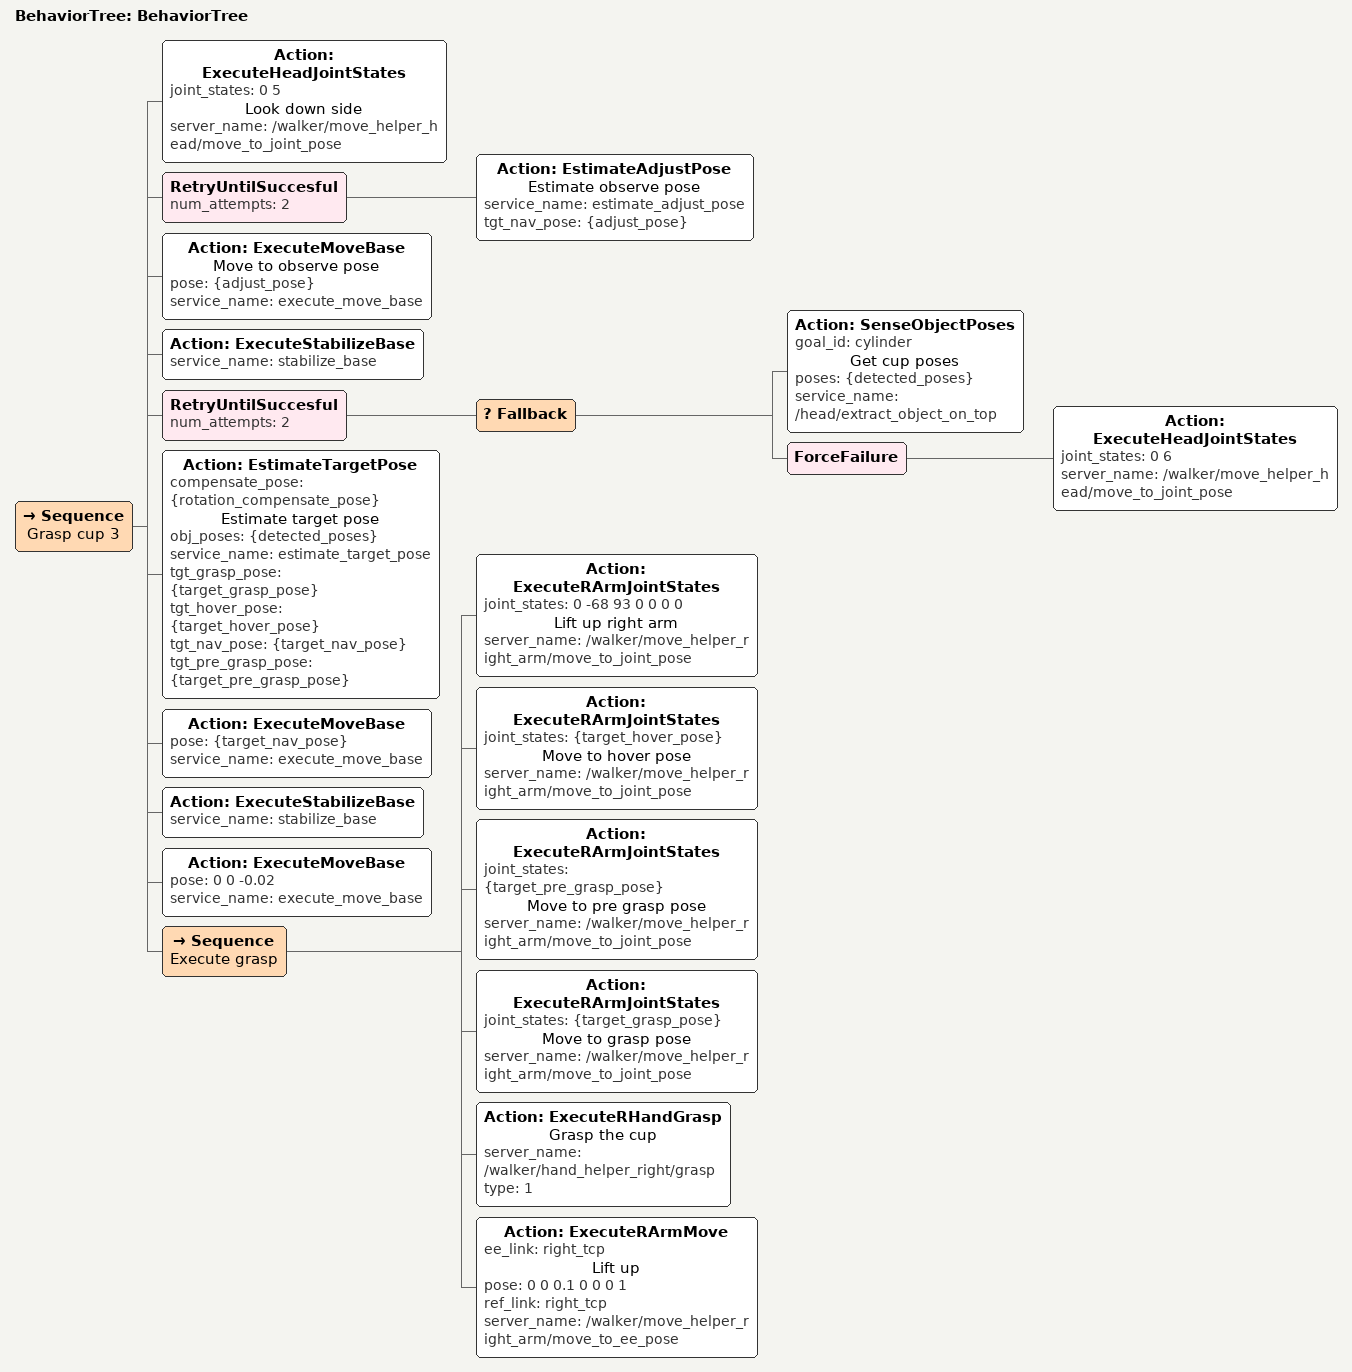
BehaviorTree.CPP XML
<?xml version="1.0"?>
<root main_tree_to_execute="BehaviorTree">
    <BehaviorTree ID="BehaviorTree">
        <Sequence name="Grasp cup 3">
            <Action ID="ExecuteHeadJointStates" joint_states="0 5" name="Look down side" server_name="/walker/move_helper_head/move_to_joint_pose"/>
            <RetryUntilSuccesful num_attempts="2">
                <Action ID="EstimateAdjustPose" name="Estimate observe pose" service_name="estimate_adjust_pose" tgt_nav_pose="{adjust_pose}"/>
            </RetryUntilSuccesful>
            <Action ID="ExecuteMoveBase" name="Move to observe pose" pose="{adjust_pose}" service_name="execute_move_base"/>
            <Action ID="ExecuteStabilizeBase" service_name="stabilize_base"/>
            <RetryUntilSuccesful num_attempts="2">
                <Fallback>
                    <Action ID="SenseObjectPoses" goal_id="cylinder" name="Get cup poses" poses="{detected_poses}" service_name="/head/extract_object_on_top"/>
                    <ForceFailure>
                        <Action ID="ExecuteHeadJointStates" joint_states="0 6" server_name="/walker/move_helper_head/move_to_joint_pose"/>
                    </ForceFailure>
                </Fallback>
            </RetryUntilSuccesful>
            <Action ID="EstimateTargetPose" compensate_pose="{rotation_compensate_pose}" name="Estimate target pose" obj_poses="{detected_poses}" service_name="estimate_target_pose" tgt_grasp_pose="{target_grasp_pose}" tgt_hover_pose="{target_hover_pose}" tgt_nav_pose="{target_nav_pose}" tgt_pre_grasp_pose="{target_pre_grasp_pose}"/>
            <Action ID="ExecuteMoveBase" pose="{target_nav_pose}" service_name="execute_move_base"/>
            <Action ID="ExecuteStabilizeBase" service_name="stabilize_base"/>
            <Action ID="ExecuteMoveBase" pose="0 0 -0.02" service_name="execute_move_base"/>
            <Sequence name="Execute grasp">
                <Action ID="ExecuteRArmJointStates" joint_states="0 -68 93 0 0 0 0" name="Lift up right arm" server_name="/walker/move_helper_right_arm/move_to_joint_pose"/>
                <Action ID="ExecuteRArmJointStates" joint_states="{target_hover_pose}" name="Move to hover pose" server_name="/walker/move_helper_right_arm/move_to_joint_pose"/>
                <Action ID="ExecuteRArmJointStates" joint_states="{target_pre_grasp_pose}" name="Move to pre grasp pose" server_name="/walker/move_helper_right_arm/move_to_joint_pose"/>
                <Action ID="ExecuteRArmJointStates" joint_states="{target_grasp_pose}" name="Move to grasp pose" server_name="/walker/move_helper_right_arm/move_to_joint_pose"/>
                <Action ID="ExecuteRHandGrasp" name="Grasp the cup" server_name="/walker/hand_helper_right/grasp" type="1"/>
                <Action ID="ExecuteRArmMove" ee_link="right_tcp" name="Lift up" pose="0 0 0.1 0 0 0 1" ref_link="right_tcp" server_name="/walker/move_helper_right_arm/move_to_ee_pose"/>
            </Sequence>
        </Sequence>
    </BehaviorTree>
</root>
